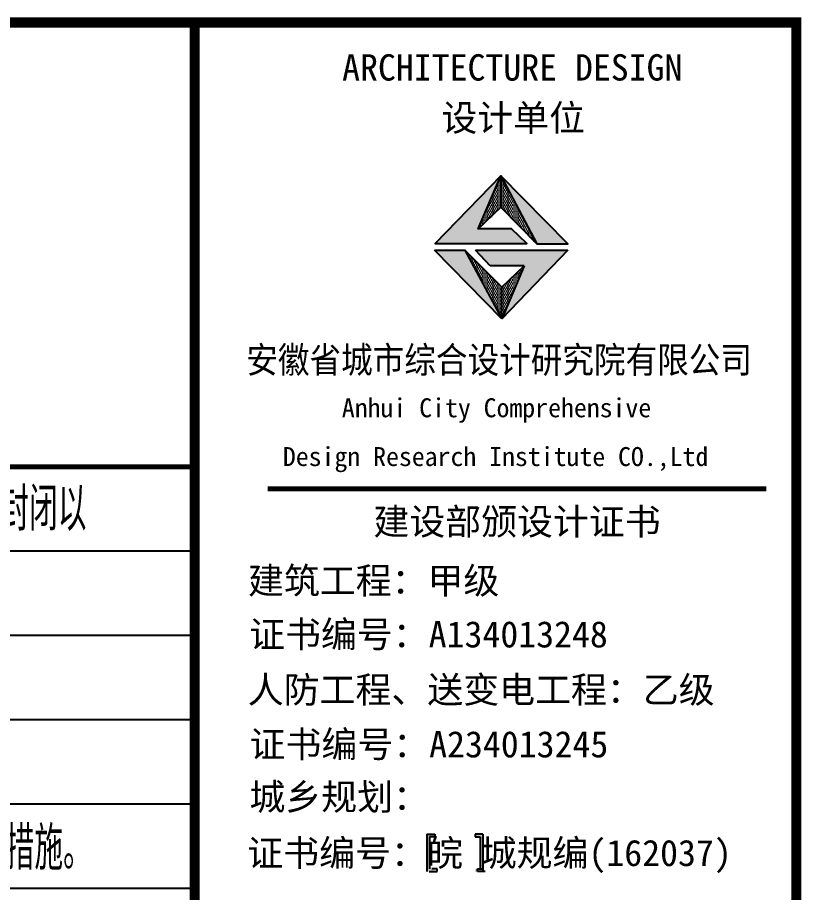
# Model space of a CAD drawing. Extents: x 69728788 to 149766163, y 20718153 to 43663798.
# Drawn here: x 74894090 to 74901919, y 21834122 to 21842859 of the extents above; entities that cross this region are included whole.
import ezdxf

# ---------------------------------------------------------------- set-up
doc = ezdxf.new("R2010")
doc.units = 0
doc.header["$LTSCALE"] = 1000
doc.header["$MEASUREMENT"] = 0
for name, color, linetype in [('PUB_TITLE', 4, 'CONTINUOUS'), ('S1', 2, 'CONTINUOUS'), ('图框', 253, 'CONTINUOUS'), ('底线', 250, 'CONTINUOUS')]:
    doc.layers.add(name, color=color, linetype=linetype)
doc.styles.add('HZS', font='atssdeng.shx', dxfattribs={"width": 0.7, "bigfont": 'atssdchn.shx'})
doc.styles.add('黑体', font='simhei.ttf', dxfattribs={"width": 0.6, "height": 4.3})

msp = doc.modelspace()

# ---------------------------------------------------------------- hatches: boundary and pattern name
at = {"layer": '图框'}
for color, points in [(1, [(74898690.5, 21840748.8), (74898918.1, 21841276.8), (74898261.7, 21840602.2), (74899175.6, 21840602.2), (74899024, 21840748.8)]), (1, [(74899276.7, 21840599.4), (74899586.1, 21840599.4), (74898918.1, 21841276.8)]), (1, [(74898557.7, 21840534.3), (74898254.2, 21840534.3), (74898927, 21839851)]), (1, [(74898662.3, 21840536.4), (74898811.6, 21840379.8), (74899149.6, 21840379.8), (74898927, 21839851), (74899586.6, 21840536.4)]), (4, [(74898205.4, 21834678.2), (74898256.7, 21834678.2), (74898256.7, 21834703.8), (74898233, 21834703.8), (74898177.8, 21834703.8), (74898177.8, 21834331.4), (74898233, 21834331.4), (74898256.7, 21834331.4), (74898256.7, 21834357.1), (74898205.4, 21834357.1)]), (4, [(74898710.4, 21834357.1), (74898659.2, 21834357.1), (74898659.2, 21834331.4), (74898682.8, 21834331.4), (74898738.1, 21834331.4), (74898738.1, 21834703.8), (74898682.8, 21834703.8), (74898659.2, 21834703.8), (74898659.2, 21834678.2), (74898710.4, 21834678.2)])]:
    msp.add_hatch(color=color, dxfattribs=at).paths.add_polyline_path(points)
h = msp.add_hatch(dxfattribs=at)
h.set_pattern_fill('DOTS', color=256, scale=300, style=0)
h.set_pattern_definition([(0, (72619555.286, 22702326.685), (9.375, 18.75), [0, -18.75])])
h.paths.add_polyline_path([(74898927, 21839851), (74898927, 21840166), (74898557.7, 21840534.3)])
h.paths.add_polyline_path([(74899149.6, 21840379.8), (74898927, 21840166), (74898927, 21839851)])
h.paths.add_polyline_path([(74898918.1, 21841276.8), (74898918.1, 21840966.3), (74899276.7, 21840599.4)])
h.paths.add_polyline_path([(74898918.1, 21840966.3), (74898918.1, 21841276.8), (74898690.5, 21840748.8)])

# ---------------------------------------------------------------- linework, layer by layer
at = {"layer": 'PUB_TITLE', "const_width": 100}
msp.add_lwpolyline([(74845968.9, 21802808.9), (74901868.9, 21802808.9), (74901868.9, 21842808.9), (74845968.9, 21842808.9)], close=True, dxfattribs=at)
at = {"layer": 'PUB_TITLE', "const_width": 50}
msp.add_lwpolyline([(74845968.9, 21838371.2), (74895859.7, 21838371.2)], dxfattribs=at)
at = {"layer": '图框'}
for p, q in [((74898690.5, 21840748.8), (74898918.1, 21841276.8)), ((74898918.1, 21841276.8), (74899276.7, 21840599.4)), ((74898927, 21839851), (74898254.2, 21840534.3)), ((74898254.2, 21840534.3), (74898557.7, 21840534.3)), ((74898927, 21839851), (74898254.2, 21840534.3)), ((74898254.2, 21840534.3), (74898557.7, 21840534.3)), ((74898254.2, 21840534.3), (74898557.7, 21840534.3)), ((74898927, 21840166), (74898557.7, 21840534.3)), ((74898662.3, 21840536.4), (74899586.6, 21840536.4)), ((74898811.6, 21840379.8), (74898662.3, 21840536.4)), ((74899586.6, 21840536.4), (74898927, 21839851)), ((74899149.6, 21840379.8), (74898811.6, 21840379.8)), ((74898927, 21840166), (74899149.6, 21840379.8)), ((74899149.6, 21840379.8), (74898927, 21839851)), ((74898927, 21839851), (74898927, 21840166)), ((74898927, 21839851), (74898927, 21840166)), ((74898927, 21839851), (74898927, 21840166))]:
    msp.add_line(p, q, dxfattribs=at)
at = {"layer": '图框', "color": 1}
for p, q in [((74898927, 21839851), (74898254.2, 21840534.3)), ((74898557.7, 21840534.3), (74898927, 21839851))]:
    msp.add_line(p, q, dxfattribs=at)
at = {"layer": '图框', "color": 4}
for p, q in [((74898177.8, 21834703.8), (74898233, 21834703.8)), ((74898177.8, 21834703.8), (74898177.8, 21834331.4)), ((74898256.7, 21834678.2), (74898205.4, 21834678.2)), ((74898205.4, 21834678.2), (74898205.4, 21834357.1)), ((74898233, 21834703.8), (74898256.7, 21834703.8)), ((74898256.7, 21834703.8), (74898256.7, 21834678.2)), ((74898682.8, 21834703.8), (74898659.2, 21834703.8)), ((74898659.2, 21834703.8), (74898659.2, 21834678.2)), ((74898659.2, 21834678.2), (74898710.4, 21834678.2)), ((74898738.1, 21834703.8), (74898682.8, 21834703.8)), ((74898710.4, 21834678.2), (74898710.4, 21834357.1)), ((74898738.1, 21834703.8), (74898738.1, 21834331.4)), ((74898200.8, 21834331.4), (74898256, 21834331.4)), ((74898279.7, 21834357.1), (74898228.4, 21834357.1)), ((74898256, 21834331.4), (74898279.7, 21834331.4)), ((74898279.7, 21834331.4), (74898279.7, 21834357.1)), ((74898682.1, 21834331.4), (74898682.1, 21834357.1)), ((74898682.1, 21834357.1), (74898733.4, 21834357.1)), ((74898705.8, 21834331.4), (74898682.1, 21834331.4)), ((74898761, 21834331.4), (74898705.8, 21834331.4))]:
    msp.add_line(p, q, dxfattribs=at)
for points, const_width in [([(74895859.7, 21842808.9), (74895859.7, 21802808.9)], 98.6), ([(74896588.4, 21838152.9), (74901568.4, 21838152.9)], 49.8)]:
    msp.add_lwpolyline(points, dxfattribs=dict(at, const_width=const_width))
at = {"layer": '图框'}
for points in [[(74899024, 21840748.8), (74898690.5, 21840748.8), (74898918.1, 21840966.3), (74899276.7, 21840599.4), (74899586.1, 21840599.4), (74898918.1, 21841276.8), (74898261.7, 21840602.2), (74899175.6, 21840602.2), (74899024, 21840748.8)], [(74898918.1, 21841276.8), (74898918.1, 21840966.3)]]:
    msp.add_lwpolyline(points, dxfattribs=at)
at = {"layer": '底线'}
for p, q in [((74895859.7, 21837529.4), (74845968.9, 21837529.4)), ((74895859.7, 21836687.6), (74879382, 21836687.6)), ((74895859.7, 21835845.8), (74879382, 21835845.8)), ((74895859.7, 21835004), (74879382, 21835004)), ((74895859.7, 21834162.2), (74879382, 21834162.2))]:
    msp.add_line(p, q, dxfattribs=at)

# ---------------------------------------------------------------- texts
at = {"layer": 'S1', "style": 'HZS', "width": 0.7}
for s, p in [('预埋件、套管、预留孔洞等进行核对,确认无误后方可浇捣,严禁事后打凿洞孔,影响结构质量.建筑饰面施工前须将多余孔封闭以', (74878885.9, 21837735.2)), ('6、7 工程设计中未考虑冬季.雨季的施工措施.冬季.雨季施工时施工单位应根据以上有关规范的要求采取相应施工措施。', (74879619.1, 21834348.7))]:
    msp.add_text(s, height=432, dxfattribs=at).set_placement(p)
at = {"layer": '图框', "color": 4, "style": '黑体'}
for s, height, p in [('ARCHITECTURE DESIGN', 262.944, (74897331.4, 21842229.2)), ('设计单位', 262.94, (74898322.8, 21841725.6)), ('Anhui City Comprehensive ', 189.24, (74897328.8, 21838867.4)), (' Design Research Institute CO.,Ltd', 189.24, (74896611.4, 21838380.4)), ('建设部颁设计证书', 262.94, (74897643.9, 21837694.3)), (' 建筑工程：甲级', 262.94, (74896212.6, 21837105)), ('证书编号：A134013248', 262.944, (74896402.9, 21836569.2)), ('人防工程、送变电工程：乙级', 262.944, (74896389, 21836015.5)), ('证书编号：A234013245', 262.944, (74896407.6, 21835471.3)), ('城乡规划：', 262.94, (74896405.7, 21834946)), ('证书编号：皖 城规编(162037)', 262.944, (74896384.7, 21834385.9))]:
    msp.add_text(s, height=height, dxfattribs=at).set_placement(p)
at = {"layer": '图框', "color": 4, "style": '黑体', "width": 0.88}
msp.add_text('安徽省城市综合设计研究院有限公司', height=262.944, dxfattribs=at).set_placement((74896374.6, 21839309.3))

doc.saveas('drawing.dxf')
